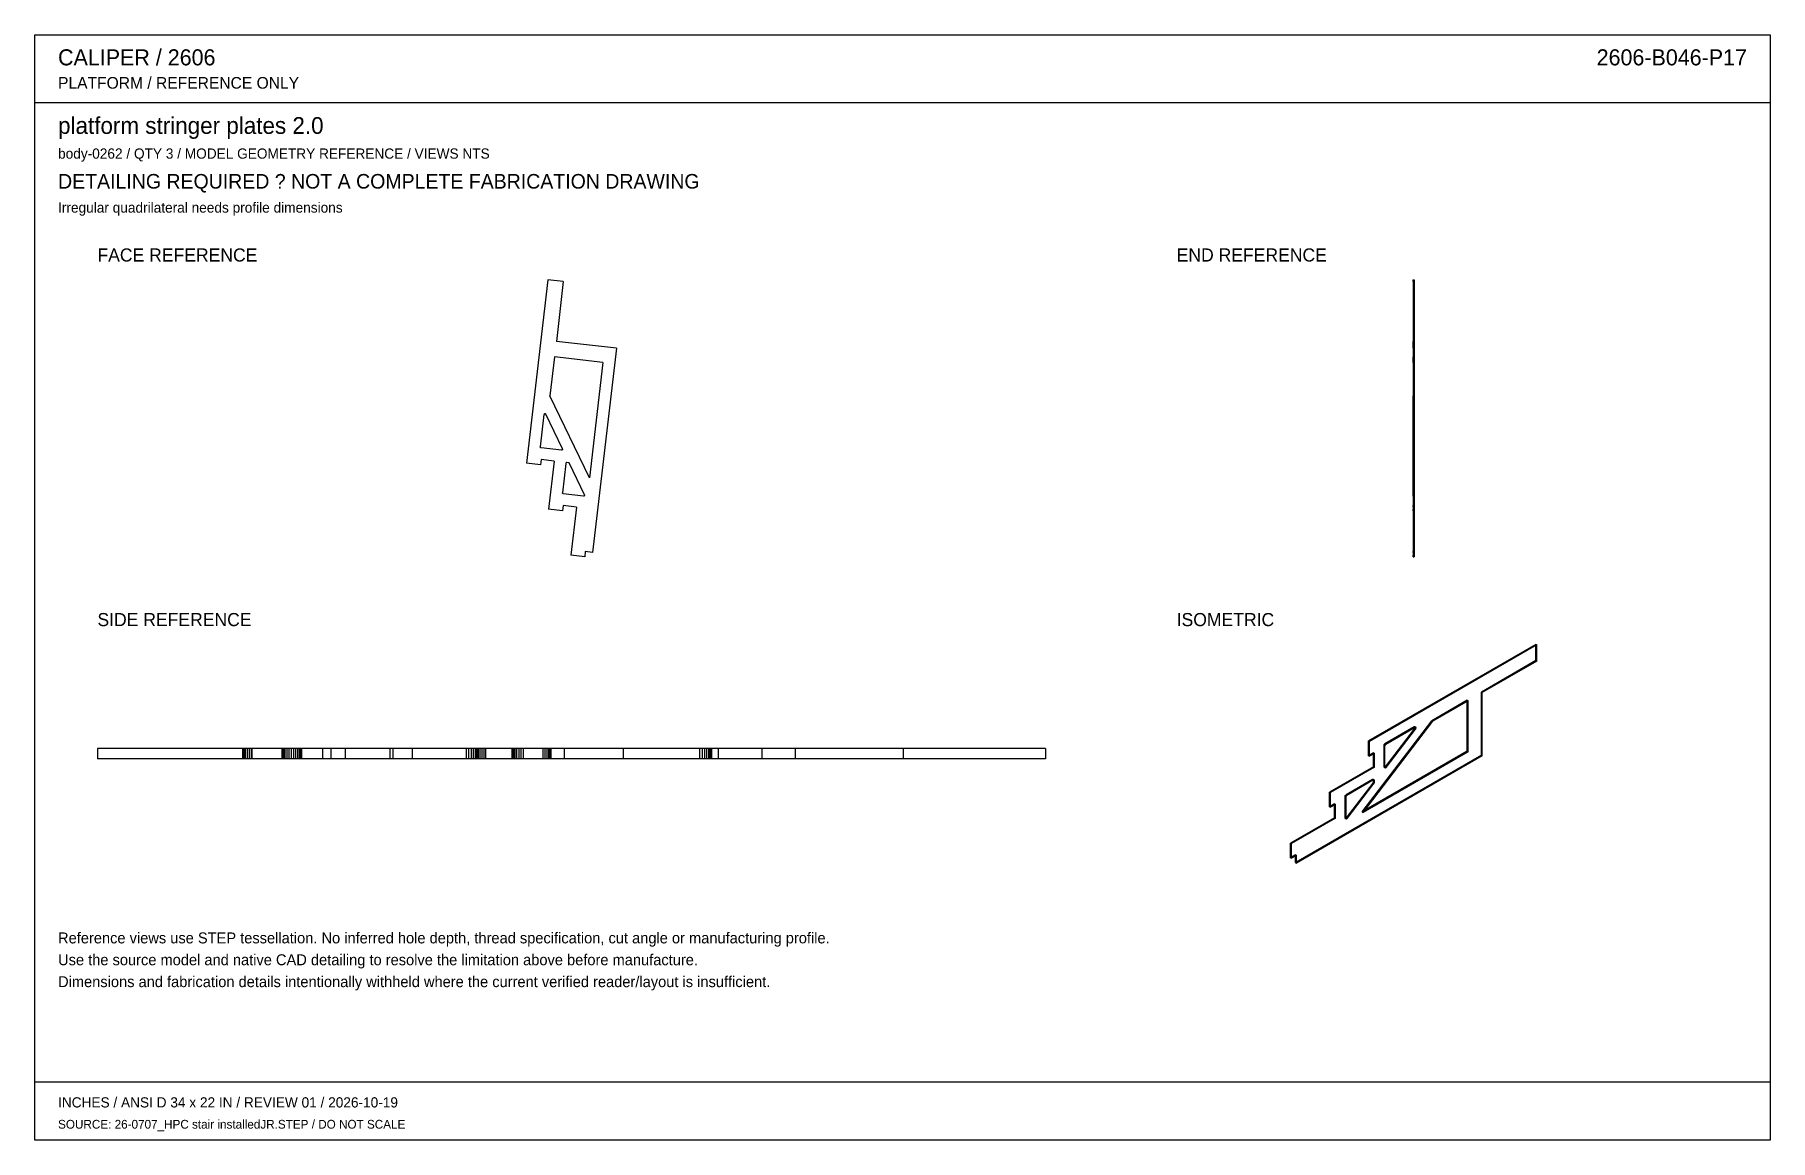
# Model space of a CAD drawing. Header units: inches. Extents: x 0.5 to 33.5, y 0.5 to 21.5.
import ezdxf
from ezdxf.enums import TextEntityAlignment as Align

# ---------------------------------------------------------------- set-up
doc = ezdxf.new("R2010")
doc.units = ezdxf.units.IN
doc.header["$MEASUREMENT"] = 0

msp = doc.modelspace()

# ---------------------------------------------------------------- linework, layer by layer
at = {"layer": 'OUTLINE'}
for p, q in [((0.472, 21.528), (33.528, 21.528)), ((0.472, 0.472), (0.472, 21.528)), ((33.528, 21.528), (33.528, 0.472)), ((0.472, 20.236), (33.528, 20.236)), ((10.245, 16.861), (9.839, 13.365)), ((10.245, 16.861), (9.839, 13.365)), ((10.539, 16.827), (10.245, 16.861)), ((10.539, 16.827), (10.245, 16.861)), ((26.727, 16.861), (26.745, 16.861)), ((26.727, 16.827), (26.727, 16.861)), ((26.727, 16.861), (26.727, 13.365)), ((26.745, 16.827), (26.745, 16.861)), ((26.745, 16.861), (26.745, 13.365)), ((10.539, 16.827), (10.407, 15.688)), ((10.539, 16.827), (10.407, 15.688)), ((26.727, 16.827), (26.745, 16.827)), ((26.727, 16.827), (26.727, 15.688)), ((26.745, 16.827), (26.745, 15.688)), ((11.55, 15.555), (10.407, 15.688)), ((11.55, 15.555), (10.407, 15.688)), ((11.55, 15.555), (11.098, 11.669)), ((11.55, 15.555), (11.098, 11.669)), ((26.727, 15.555), (26.727, 15.688)), ((26.727, 15.688), (26.745, 15.688)), ((26.727, 15.555), (26.727, 11.669)), ((26.727, 15.555), (26.745, 15.555)), ((26.745, 15.555), (26.745, 15.688)), ((26.745, 15.555), (26.745, 11.669)), ((10.372, 15.391), (10.286, 14.651)), ((10.372, 15.391), (10.286, 14.651)), ((11.293, 15.284), (10.372, 15.391)), ((11.293, 15.284), (10.372, 15.391)), ((11.293, 15.284), (11.038, 13.089)), ((11.293, 15.284), (11.038, 13.089)), ((26.727, 15.391), (26.745, 15.391)), ((26.727, 15.391), (26.727, 14.651)), ((26.727, 15.284), (26.727, 15.391)), ((26.727, 15.284), (26.727, 13.089)), ((26.727, 15.284), (26.745, 15.284)), ((26.745, 15.391), (26.745, 14.651)), ((26.745, 15.284), (26.745, 15.391)), ((26.745, 15.284), (26.745, 13.089)), ((11.038, 13.089), (10.286, 14.651)), ((11.038, 13.089), (10.286, 14.651)), ((26.727, 14.651), (26.745, 14.651)), ((26.727, 13.089), (26.727, 14.651)), ((26.745, 13.089), (26.745, 14.651)), ((10.172, 14.293), (10.101, 13.681)), ((10.172, 14.293), (10.101, 13.681)), ((10.173, 14.297), (10.172, 14.293)), ((10.173, 14.297), (10.172, 14.293)), ((10.175, 14.301), (10.173, 14.297)), ((10.175, 14.301), (10.173, 14.297)), ((10.177, 14.304), (10.175, 14.301)), ((10.177, 14.304), (10.175, 14.301)), ((10.181, 14.307), (10.177, 14.304)), ((10.181, 14.307), (10.177, 14.304)), ((10.184, 14.308), (10.181, 14.307)), ((10.184, 14.308), (10.181, 14.307)), ((10.188, 14.309), (10.184, 14.308)), ((10.188, 14.309), (10.184, 14.308)), ((10.193, 14.309), (10.188, 14.309)), ((10.193, 14.309), (10.188, 14.309)), ((10.196, 14.308), (10.193, 14.309)), ((10.196, 14.308), (10.193, 14.309)), ((10.2, 14.307), (10.196, 14.308)), ((10.2, 14.307), (10.196, 14.308)), ((10.203, 14.305), (10.2, 14.307)), ((10.203, 14.305), (10.2, 14.307)), ((10.205, 14.302), (10.203, 14.305)), ((10.205, 14.302), (10.203, 14.305)), ((10.207, 14.299), (10.205, 14.302)), ((10.207, 14.299), (10.205, 14.302)), ((10.523, 13.642), (10.207, 14.299)), ((10.523, 13.642), (10.207, 14.299)), ((26.727, 14.309), (26.745, 14.309)), ((26.727, 14.309), (26.745, 14.309)), ((26.727, 14.309), (26.727, 14.309)), ((26.727, 14.309), (26.727, 14.308)), ((26.727, 14.308), (26.727, 14.309)), ((26.727, 14.308), (26.745, 14.308)), ((26.727, 14.308), (26.727, 14.307)), ((26.727, 14.307), (26.727, 14.308)), ((26.727, 14.308), (26.745, 14.308)), ((26.727, 14.307), (26.745, 14.307)), ((26.727, 14.307), (26.727, 14.304)), ((26.727, 14.305), (26.727, 14.307)), ((26.727, 14.307), (26.745, 14.307)), ((26.727, 14.302), (26.727, 14.305)), ((26.727, 14.305), (26.745, 14.305)), ((26.727, 14.304), (26.745, 14.304)), ((26.727, 14.304), (26.727, 14.301)), ((26.727, 14.299), (26.727, 14.302)), ((26.727, 14.302), (26.745, 14.302)), ((26.727, 14.301), (26.745, 14.301)), ((26.727, 14.301), (26.727, 14.297)), ((26.727, 13.642), (26.727, 14.299)), ((26.727, 14.299), (26.745, 14.299)), ((26.727, 14.297), (26.745, 14.297)), ((26.727, 14.297), (26.727, 14.293)), ((26.727, 14.293), (26.745, 14.293)), ((26.727, 14.293), (26.727, 13.681)), ((26.745, 14.309), (26.745, 14.309)), ((26.745, 14.309), (26.745, 14.308)), ((26.745, 14.308), (26.745, 14.309)), ((26.745, 14.308), (26.745, 14.307)), ((26.745, 14.307), (26.745, 14.308)), ((26.745, 14.307), (26.745, 14.304)), ((26.745, 14.305), (26.745, 14.307)), ((26.745, 14.302), (26.745, 14.305)), ((26.745, 14.304), (26.745, 14.301)), ((26.745, 14.299), (26.745, 14.302)), ((26.745, 14.301), (26.745, 14.297)), ((26.745, 13.642), (26.745, 14.299)), ((26.745, 14.297), (26.745, 14.293)), ((26.745, 14.293), (26.745, 13.681)), ((10.101, 13.677), (10.101, 13.681)), ((10.101, 13.677), (10.101, 13.681)), ((10.102, 13.673), (10.101, 13.677)), ((10.102, 13.673), (10.101, 13.677)), ((10.104, 13.669), (10.102, 13.673)), ((10.104, 13.669), (10.102, 13.673)), ((10.106, 13.666), (10.104, 13.669)), ((10.106, 13.666), (10.104, 13.669)), ((10.109, 13.663), (10.106, 13.666)), ((10.109, 13.663), (10.106, 13.666)), ((10.113, 13.662), (10.109, 13.663)), ((10.113, 13.662), (10.109, 13.663)), ((10.117, 13.661), (10.113, 13.662)), ((10.117, 13.661), (10.113, 13.662)), ((10.504, 13.616), (10.117, 13.661)), ((10.504, 13.616), (10.117, 13.661)), ((10.509, 13.616), (10.504, 13.616)), ((10.509, 13.616), (10.504, 13.616)), ((10.513, 13.617), (10.509, 13.616)), ((10.513, 13.617), (10.509, 13.616)), ((10.517, 13.619), (10.513, 13.617)), ((10.517, 13.619), (10.513, 13.617)), ((10.52, 13.622), (10.517, 13.619)), ((10.52, 13.622), (10.517, 13.619)), ((10.523, 13.625), (10.52, 13.622)), ((10.523, 13.625), (10.52, 13.622)), ((10.525, 13.638), (10.523, 13.642)), ((10.525, 13.638), (10.523, 13.642)), ((10.525, 13.629), (10.523, 13.625)), ((10.525, 13.629), (10.523, 13.625)), ((10.525, 13.634), (10.525, 13.638)), ((10.525, 13.634), (10.525, 13.638)), ((10.525, 13.634), (10.525, 13.629)), ((10.525, 13.634), (10.525, 13.629)), ((26.727, 13.677), (26.727, 13.681)), ((26.727, 13.681), (26.745, 13.681)), ((26.727, 13.673), (26.727, 13.677)), ((26.727, 13.677), (26.745, 13.677)), ((26.727, 13.669), (26.727, 13.673)), ((26.727, 13.673), (26.745, 13.673)), ((26.727, 13.666), (26.727, 13.669)), ((26.727, 13.669), (26.745, 13.669)), ((26.727, 13.663), (26.727, 13.666)), ((26.727, 13.666), (26.745, 13.666)), ((26.727, 13.662), (26.727, 13.663)), ((26.727, 13.663), (26.745, 13.663)), ((26.727, 13.661), (26.727, 13.662)), ((26.727, 13.662), (26.745, 13.662)), ((26.727, 13.616), (26.727, 13.661)), ((26.727, 13.661), (26.745, 13.661)), ((26.727, 13.638), (26.727, 13.642)), ((26.727, 13.642), (26.745, 13.642)), ((26.727, 13.634), (26.727, 13.638)), ((26.727, 13.638), (26.745, 13.638)), ((26.727, 13.634), (26.727, 13.629)), ((26.727, 13.634), (26.745, 13.634)), ((26.727, 13.629), (26.727, 13.625)), ((26.727, 13.629), (26.745, 13.629)), ((26.727, 13.625), (26.727, 13.622)), ((26.727, 13.625), (26.745, 13.625)), ((26.727, 13.622), (26.727, 13.619)), ((26.727, 13.622), (26.745, 13.622)), ((26.727, 13.619), (26.727, 13.617)), ((26.727, 13.619), (26.745, 13.619)), ((26.727, 13.617), (26.727, 13.616)), ((26.727, 13.617), (26.745, 13.617)), ((26.727, 13.616), (26.727, 13.616)), ((26.727, 13.616), (26.745, 13.616)), ((26.727, 13.616), (26.745, 13.616)), ((26.745, 13.677), (26.745, 13.681)), ((26.745, 13.673), (26.745, 13.677)), ((26.745, 13.669), (26.745, 13.673)), ((26.745, 13.666), (26.745, 13.669)), ((26.745, 13.663), (26.745, 13.666)), ((26.745, 13.662), (26.745, 13.663)), ((26.745, 13.661), (26.745, 13.662)), ((26.745, 13.616), (26.745, 13.661)), ((26.745, 13.638), (26.745, 13.642)), ((26.745, 13.634), (26.745, 13.638)), ((26.745, 13.634), (26.745, 13.629)), ((26.745, 13.629), (26.745, 13.625)), ((26.745, 13.625), (26.745, 13.622)), ((26.745, 13.622), (26.745, 13.619)), ((26.745, 13.619), (26.745, 13.617)), ((26.745, 13.617), (26.745, 13.616)), ((26.745, 13.616), (26.745, 13.616)), ((10.105, 13.334), (9.839, 13.365)), ((10.105, 13.334), (9.839, 13.365)), ((10.117, 13.435), (10.105, 13.334)), ((10.117, 13.435), (10.105, 13.334)), ((10.367, 13.406), (10.117, 13.435)), ((10.367, 13.406), (10.117, 13.435)), ((10.367, 13.406), (10.26, 12.489)), ((10.367, 13.406), (10.26, 12.489)), ((10.587, 13.362), (10.522, 12.806)), ((10.587, 13.362), (10.522, 12.806)), ((10.588, 13.366), (10.587, 13.362)), ((10.588, 13.366), (10.587, 13.362)), ((10.59, 13.37), (10.588, 13.366)), ((10.59, 13.37), (10.588, 13.366)), ((10.592, 13.373), (10.59, 13.37)), ((10.592, 13.373), (10.59, 13.37)), ((10.596, 13.376), (10.592, 13.373)), ((10.596, 13.376), (10.592, 13.373)), ((10.599, 13.377), (10.596, 13.376)), ((10.599, 13.377), (10.596, 13.376)), ((10.603, 13.378), (10.599, 13.377)), ((10.603, 13.378), (10.599, 13.377)), ((10.608, 13.378), (10.603, 13.378)), ((10.608, 13.378), (10.603, 13.378)), ((10.643, 13.374), (10.608, 13.378)), ((10.643, 13.374), (10.608, 13.378)), ((10.646, 13.373), (10.643, 13.374)), ((10.646, 13.373), (10.643, 13.374)), ((10.65, 13.372), (10.646, 13.373)), ((10.65, 13.372), (10.646, 13.373)), ((10.653, 13.37), (10.65, 13.372)), ((10.653, 13.37), (10.65, 13.372)), ((10.656, 13.367), (10.653, 13.37)), ((10.656, 13.367), (10.653, 13.37)), ((10.657, 13.364), (10.656, 13.367)), ((10.657, 13.364), (10.656, 13.367)), ((10.945, 12.767), (10.657, 13.364)), ((10.945, 12.767), (10.657, 13.364)), ((26.727, 13.406), (26.727, 13.435)), ((26.727, 13.435), (26.727, 13.334)), ((26.727, 13.435), (26.745, 13.435)), ((26.727, 13.406), (26.745, 13.406)), ((26.727, 13.406), (26.727, 12.489)), ((26.727, 13.374), (26.727, 13.378)), ((26.727, 13.378), (26.727, 13.378)), ((26.727, 13.378), (26.727, 13.377)), ((26.727, 13.378), (26.745, 13.378)), ((26.727, 13.378), (26.745, 13.378)), ((26.727, 13.377), (26.727, 13.376)), ((26.727, 13.377), (26.745, 13.377)), ((26.727, 13.376), (26.727, 13.373)), ((26.727, 13.376), (26.745, 13.376)), ((26.727, 13.373), (26.727, 13.374)), ((26.727, 13.374), (26.745, 13.374)), ((26.727, 13.372), (26.727, 13.373)), ((26.727, 13.373), (26.727, 13.37)), ((26.727, 13.373), (26.745, 13.373)), ((26.727, 13.373), (26.745, 13.373)), ((26.727, 13.37), (26.727, 13.372)), ((26.727, 13.372), (26.745, 13.372)), ((26.727, 13.367), (26.727, 13.37)), ((26.727, 13.37), (26.727, 13.366)), ((26.727, 13.37), (26.745, 13.37)), ((26.727, 13.37), (26.745, 13.37)), ((26.727, 13.364), (26.727, 13.367)), ((26.727, 13.367), (26.745, 13.367)), ((26.727, 13.366), (26.727, 13.362)), ((26.727, 13.366), (26.745, 13.366)), ((26.727, 13.365), (26.745, 13.365)), ((26.727, 13.334), (26.727, 13.365)), ((26.727, 12.767), (26.727, 13.364)), ((26.727, 13.364), (26.745, 13.364)), ((26.727, 13.362), (26.727, 12.806)), ((26.727, 13.362), (26.745, 13.362)), ((26.727, 13.334), (26.745, 13.334)), ((26.745, 13.406), (26.745, 13.435)), ((26.745, 13.435), (26.745, 13.334)), ((26.745, 13.406), (26.745, 12.489)), ((26.745, 13.374), (26.745, 13.378)), ((26.745, 13.378), (26.745, 13.378)), ((26.745, 13.378), (26.745, 13.377)), ((26.745, 13.377), (26.745, 13.376)), ((26.745, 13.376), (26.745, 13.373)), ((26.745, 13.373), (26.745, 13.374)), ((26.745, 13.372), (26.745, 13.373)), ((26.745, 13.373), (26.745, 13.37)), ((26.745, 13.37), (26.745, 13.372)), ((26.745, 13.367), (26.745, 13.37)), ((26.745, 13.37), (26.745, 13.366)), ((26.745, 13.364), (26.745, 13.367)), ((26.745, 13.366), (26.745, 13.362)), ((26.745, 13.334), (26.745, 13.365)), ((26.745, 12.767), (26.745, 13.364)), ((26.745, 13.362), (26.745, 12.806)), ((26.727, 13.089), (26.745, 13.089)), ((10.522, 12.802), (10.522, 12.806)), ((10.522, 12.802), (10.522, 12.806)), ((10.523, 12.798), (10.522, 12.802)), ((10.523, 12.798), (10.522, 12.802)), ((10.525, 12.794), (10.523, 12.798)), ((10.525, 12.794), (10.523, 12.798)), ((10.528, 12.791), (10.525, 12.794)), ((10.528, 12.791), (10.525, 12.794)), ((10.531, 12.788), (10.528, 12.791)), ((10.531, 12.788), (10.528, 12.791)), ((10.535, 12.787), (10.531, 12.788)), ((10.535, 12.787), (10.531, 12.788)), ((10.539, 12.786), (10.535, 12.787)), ((10.539, 12.786), (10.535, 12.787)), ((10.926, 12.741), (10.539, 12.786)), ((10.926, 12.741), (10.539, 12.786)), ((10.93, 12.741), (10.926, 12.741)), ((10.93, 12.741), (10.926, 12.741)), ((10.935, 12.742), (10.93, 12.741)), ((10.935, 12.742), (10.93, 12.741)), ((10.938, 12.744), (10.935, 12.742)), ((10.938, 12.744), (10.935, 12.742)), ((10.942, 12.747), (10.938, 12.744)), ((10.942, 12.747), (10.938, 12.744)), ((10.944, 12.75), (10.942, 12.747)), ((10.944, 12.75), (10.942, 12.747)), ((10.946, 12.754), (10.944, 12.75)), ((10.946, 12.754), (10.944, 12.75)), ((10.946, 12.763), (10.945, 12.767)), ((10.946, 12.763), (10.945, 12.767)), ((10.947, 12.759), (10.946, 12.763)), ((10.947, 12.759), (10.946, 12.763)), ((10.947, 12.759), (10.946, 12.754)), ((10.947, 12.759), (10.946, 12.754)), ((26.727, 12.802), (26.727, 12.806)), ((26.727, 12.806), (26.745, 12.806)), ((26.727, 12.798), (26.727, 12.802)), ((26.727, 12.802), (26.745, 12.802)), ((26.727, 12.794), (26.727, 12.798)), ((26.727, 12.798), (26.745, 12.798)), ((26.727, 12.791), (26.727, 12.794)), ((26.727, 12.794), (26.745, 12.794)), ((26.727, 12.788), (26.727, 12.791)), ((26.727, 12.791), (26.745, 12.791)), ((26.727, 12.787), (26.727, 12.788)), ((26.727, 12.788), (26.745, 12.788)), ((26.727, 12.786), (26.727, 12.787)), ((26.727, 12.787), (26.745, 12.787)), ((26.727, 12.741), (26.727, 12.786)), ((26.727, 12.786), (26.745, 12.786)), ((26.727, 12.763), (26.727, 12.767)), ((26.727, 12.767), (26.745, 12.767)), ((26.727, 12.759), (26.727, 12.763)), ((26.727, 12.763), (26.745, 12.763)), ((26.727, 12.759), (26.727, 12.754)), ((26.727, 12.759), (26.745, 12.759)), ((26.727, 12.754), (26.727, 12.75)), ((26.727, 12.754), (26.745, 12.754)), ((26.727, 12.75), (26.727, 12.747)), ((26.727, 12.75), (26.745, 12.75)), ((26.727, 12.747), (26.727, 12.744)), ((26.727, 12.747), (26.745, 12.747)), ((26.727, 12.744), (26.727, 12.742)), ((26.727, 12.744), (26.745, 12.744)), ((26.727, 12.742), (26.727, 12.741)), ((26.727, 12.742), (26.745, 12.742)), ((26.727, 12.741), (26.727, 12.741)), ((26.727, 12.741), (26.745, 12.741)), ((26.727, 12.741), (26.745, 12.741)), ((26.745, 12.802), (26.745, 12.806)), ((26.745, 12.798), (26.745, 12.802)), ((26.745, 12.794), (26.745, 12.798)), ((26.745, 12.791), (26.745, 12.794)), ((26.745, 12.788), (26.745, 12.791)), ((26.745, 12.787), (26.745, 12.788)), ((26.745, 12.786), (26.745, 12.787)), ((26.745, 12.741), (26.745, 12.786)), ((26.745, 12.763), (26.745, 12.767)), ((26.745, 12.759), (26.745, 12.763)), ((26.745, 12.759), (26.745, 12.754)), ((26.745, 12.754), (26.745, 12.75)), ((26.745, 12.75), (26.745, 12.747)), ((26.745, 12.747), (26.745, 12.744)), ((26.745, 12.744), (26.745, 12.742)), ((26.745, 12.742), (26.745, 12.741)), ((26.745, 12.741), (26.745, 12.741)), ((10.526, 12.458), (10.26, 12.489)), ((10.526, 12.458), (10.26, 12.489)), ((10.538, 12.56), (10.526, 12.458)), ((10.538, 12.56), (10.526, 12.458)), ((10.788, 12.531), (10.538, 12.56)), ((10.788, 12.531), (10.538, 12.56)), ((10.788, 12.531), (10.681, 11.614)), ((10.788, 12.531), (10.681, 11.614)), ((26.727, 12.531), (26.727, 12.56)), ((26.727, 12.56), (26.727, 12.458)), ((26.727, 12.56), (26.745, 12.56)), ((26.727, 12.531), (26.745, 12.531)), ((26.727, 12.531), (26.727, 11.614)), ((26.727, 12.489), (26.745, 12.489)), ((26.727, 12.458), (26.727, 12.489)), ((26.727, 12.458), (26.745, 12.458)), ((26.745, 12.531), (26.745, 12.56)), ((26.745, 12.56), (26.745, 12.458)), ((26.745, 12.531), (26.745, 11.614)), ((26.745, 12.458), (26.745, 12.489)), ((10.948, 11.583), (10.681, 11.614)), ((10.948, 11.583), (10.681, 11.614)), ((10.959, 11.685), (10.948, 11.583)), ((10.959, 11.685), (10.948, 11.583)), ((11.098, 11.669), (10.959, 11.685)), ((11.098, 11.669), (10.959, 11.685)), ((26.727, 11.669), (26.727, 11.685)), ((26.727, 11.685), (26.727, 11.583)), ((26.727, 11.685), (26.745, 11.685)), ((26.727, 11.669), (26.745, 11.669)), ((26.727, 11.614), (26.745, 11.614)), ((26.727, 11.583), (26.727, 11.614)), ((26.727, 11.583), (26.745, 11.583)), ((26.745, 11.669), (26.745, 11.685)), ((26.745, 11.685), (26.745, 11.583)), ((26.745, 11.583), (26.745, 11.614)), ((29.064, 9.917), (25.877, 8.077)), ((29.064, 9.917), (29.081, 9.907)), ((29.064, 9.607), (29.064, 9.917)), ((29.081, 9.907), (25.894, 8.067)), ((29.064, 9.607), (28.026, 9.008)), ((29.081, 9.598), (28.043, 8.998)), ((29.064, 9.607), (29.081, 9.598)), ((29.081, 9.598), (29.081, 9.907)), ((28.026, 7.804), (28.026, 9.008)), ((28.026, 9.008), (28.043, 8.998)), ((28.043, 7.795), (28.043, 8.998)), ((27.755, 8.852), (27.081, 8.462)), ((27.772, 8.842), (27.098, 8.453)), ((27.755, 8.852), (27.772, 8.842)), ((27.755, 7.882), (27.755, 8.852)), ((27.772, 7.873), (27.772, 8.842)), ((25.755, 6.727), (27.081, 8.462)), ((25.772, 6.718), (27.098, 8.453)), ((26.747, 8.345), (26.189, 8.023)), ((26.199, 7.585), (26.756, 8.314)), ((26.764, 8.335), (26.206, 8.013)), ((26.215, 7.575), (26.773, 8.304)), ((26.751, 8.347), (26.747, 8.345)), ((26.747, 8.345), (26.764, 8.335)), ((26.751, 8.347), (26.767, 8.337)), ((26.754, 8.347), (26.751, 8.347)), ((26.757, 8.347), (26.754, 8.347)), ((26.754, 8.347), (26.771, 8.337)), ((26.756, 8.314), (26.759, 8.318)), ((26.756, 8.314), (26.773, 8.304)), ((26.757, 8.347), (26.774, 8.337)), ((26.76, 8.345), (26.757, 8.347)), ((26.759, 8.318), (26.761, 8.322)), ((26.759, 8.318), (26.775, 8.308)), ((26.76, 8.345), (26.777, 8.335)), ((26.762, 8.343), (26.76, 8.345)), ((26.761, 8.322), (26.762, 8.327)), ((26.761, 8.322), (26.778, 8.313)), ((26.762, 8.343), (26.779, 8.333)), ((26.763, 8.339), (26.762, 8.343)), ((26.762, 8.327), (26.763, 8.331)), ((26.762, 8.327), (26.779, 8.317)), ((26.763, 8.339), (26.78, 8.329)), ((26.764, 8.335), (26.763, 8.339)), ((26.763, 8.331), (26.764, 8.335)), ((26.763, 8.331), (26.78, 8.321)), ((26.767, 8.337), (26.764, 8.335)), ((26.764, 8.335), (26.781, 8.325)), ((26.771, 8.337), (26.767, 8.337)), ((26.774, 8.337), (26.771, 8.337)), ((26.773, 8.304), (26.775, 8.308)), ((26.777, 8.335), (26.774, 8.337)), ((26.775, 8.308), (26.778, 8.313)), ((26.779, 8.333), (26.777, 8.335)), ((26.778, 8.313), (26.779, 8.317)), ((26.78, 8.329), (26.779, 8.333)), ((26.779, 8.317), (26.78, 8.321)), ((26.781, 8.325), (26.78, 8.329)), ((26.78, 8.321), (26.781, 8.325)), ((27.081, 8.462), (27.098, 8.453)), ((25.877, 8.077), (25.894, 8.067)), ((25.877, 7.797), (25.877, 8.077)), ((25.894, 7.787), (25.894, 8.067)), ((26.173, 7.998), (26.174, 8.003)), ((26.173, 7.994), (26.173, 7.998)), ((26.173, 7.998), (26.19, 7.989)), ((26.173, 7.586), (26.173, 7.994)), ((26.173, 7.994), (26.189, 7.984)), ((26.174, 8.003), (26.176, 8.008)), ((26.174, 8.003), (26.191, 7.994)), ((26.176, 8.008), (26.179, 8.013)), ((26.176, 8.008), (26.193, 7.998)), ((26.179, 8.013), (26.182, 8.017)), ((26.179, 8.013), (26.196, 8.003)), ((26.182, 8.017), (26.186, 8.02)), ((26.182, 8.017), (26.199, 8.007)), ((26.186, 8.02), (26.189, 8.023)), ((26.186, 8.02), (26.203, 8.011)), ((26.189, 8.023), (26.206, 8.013)), ((26.189, 7.984), (26.19, 7.989)), ((26.189, 7.577), (26.189, 7.984)), ((26.19, 7.989), (26.191, 7.994)), ((26.191, 7.994), (26.193, 7.998)), ((26.193, 7.998), (26.196, 8.003)), ((26.196, 8.003), (26.199, 8.007)), ((26.199, 8.007), (26.203, 8.011)), ((26.203, 8.011), (26.206, 8.013)), ((1.667, 7.932), (1.667, 7.735)), ((4.474, 7.932), (1.667, 7.932)), ((5.956, 7.932), (1.667, 7.932)), ((4.474, 7.735), (1.667, 7.735)), ((5.956, 7.735), (1.667, 7.735)), ((5.182, 7.932), (4.432, 7.932)), ((4.432, 7.932), (4.432, 7.932)), ((4.442, 7.932), (4.432, 7.932)), ((4.432, 7.932), (4.432, 7.735)), ((4.432, 7.932), (4.432, 7.735)), ((5.182, 7.735), (4.432, 7.735)), ((4.432, 7.735), (4.432, 7.735)), ((4.442, 7.735), (4.432, 7.735)), ((4.461, 7.932), (4.442, 7.932)), ((4.442, 7.932), (4.442, 7.735)), ((4.461, 7.735), (4.442, 7.735)), ((4.488, 7.932), (4.461, 7.932)), ((4.461, 7.932), (4.461, 7.735)), ((4.488, 7.735), (4.461, 7.735)), ((4.474, 7.932), (4.474, 7.735)), ((4.599, 7.932), (4.474, 7.932)), ((4.599, 7.735), (4.474, 7.735)), ((4.522, 7.932), (4.488, 7.932)), ((4.488, 7.932), (4.488, 7.735)), ((4.522, 7.735), (4.488, 7.735)), ((4.562, 7.932), (4.522, 7.932)), ((4.522, 7.932), (4.522, 7.735)), ((4.562, 7.735), (4.522, 7.735)), ((4.605, 7.932), (4.562, 7.932)), ((4.562, 7.932), (4.562, 7.735)), ((4.605, 7.735), (4.562, 7.735)), ((7.237, 7.932), (4.599, 7.932)), ((4.599, 7.932), (4.599, 7.735)), ((7.237, 7.735), (4.599, 7.735)), ((8.69, 7.932), (4.605, 7.932)), ((4.605, 7.932), (4.605, 7.735)), ((8.69, 7.735), (4.605, 7.735)), ((5.182, 7.932), (5.182, 7.735)), ((5.192, 7.932), (5.182, 7.932)), ((5.192, 7.735), (5.182, 7.735)), ((5.192, 7.932), (5.192, 7.735)), ((5.212, 7.932), (5.192, 7.932)), ((5.212, 7.735), (5.192, 7.735)), ((5.239, 7.932), (5.212, 7.932)), ((5.212, 7.932), (5.212, 7.735)), ((5.239, 7.735), (5.212, 7.735)), ((5.239, 7.932), (5.239, 7.735)), ((5.274, 7.932), (5.239, 7.932)), ((5.274, 7.735), (5.239, 7.735)), ((5.274, 7.932), (5.274, 7.735)), ((5.314, 7.932), (5.274, 7.932)), ((5.314, 7.735), (5.274, 7.735)), ((5.314, 7.932), (5.314, 7.735)), ((5.357, 7.932), (5.314, 7.932)), ((5.357, 7.735), (5.314, 7.735)), ((5.357, 7.932), (5.357, 7.735)), ((5.401, 7.932), (5.357, 7.932)), ((5.401, 7.735), (5.357, 7.735)), ((5.401, 7.932), (5.401, 7.735)), ((5.439, 7.932), (5.401, 7.932)), ((5.439, 7.735), (5.401, 7.735)), ((5.475, 7.932), (5.439, 7.932)), ((5.439, 7.932), (5.439, 7.735)), ((5.475, 7.735), (5.439, 7.735)), ((5.508, 7.932), (5.475, 7.932)), ((5.475, 7.932), (5.475, 7.735)), ((5.508, 7.735), (5.475, 7.735)), ((5.534, 7.932), (5.508, 7.932)), ((5.508, 7.932), (5.508, 7.735)), ((5.534, 7.735), (5.508, 7.735)), ((5.555, 7.932), (5.534, 7.932)), ((5.534, 7.932), (5.534, 7.735)), ((5.555, 7.735), (5.534, 7.735)), ((8.89, 7.932), (5.555, 7.932)), ((5.555, 7.932), (5.555, 7.735)), ((8.89, 7.735), (5.555, 7.735)), ((5.956, 7.932), (5.956, 7.735)), ((9.057, 7.932), (5.956, 7.932)), ((9.057, 7.735), (5.956, 7.735)), ((6.112, 7.932), (6.112, 7.735)), ((8.919, 7.932), (6.112, 7.932)), ((7.237, 7.932), (6.112, 7.932)), ((8.919, 7.735), (6.112, 7.735)), ((7.237, 7.735), (6.112, 7.735)), ((6.387, 7.932), (6.387, 7.735)), ((7.295, 7.932), (6.387, 7.932)), ((14.321, 7.932), (6.387, 7.932)), ((7.295, 7.735), (6.387, 7.735)), ((14.321, 7.735), (6.387, 7.735)), ((7.237, 7.932), (7.237, 7.735)), ((7.295, 7.932), (7.295, 7.735)), ((17.013, 7.932), (7.295, 7.932)), ((17.013, 7.735), (7.295, 7.735)), ((9.057, 7.932), (7.659, 7.932)), ((19.722, 7.932), (7.659, 7.932)), ((7.659, 7.932), (7.659, 7.735)), ((9.057, 7.735), (7.659, 7.735)), ((19.722, 7.735), (7.659, 7.735)), ((8.737, 7.932), (8.69, 7.932)), ((8.69, 7.932), (8.69, 7.735)), ((8.737, 7.735), (8.69, 7.735)), ((8.782, 7.932), (8.737, 7.932)), ((8.737, 7.932), (8.737, 7.735)), ((8.782, 7.735), (8.737, 7.735)), ((8.823, 7.932), (8.782, 7.932)), ((8.782, 7.932), (8.782, 7.735)), ((8.823, 7.735), (8.782, 7.735)), ((8.858, 7.932), (8.823, 7.932)), ((8.823, 7.932), (8.823, 7.735)), ((8.858, 7.735), (8.823, 7.735)), ((8.885, 7.932), (8.858, 7.932)), ((8.858, 7.932), (8.858, 7.735)), ((8.885, 7.735), (8.858, 7.735)), ((9.559, 7.932), (8.878, 7.932)), ((8.878, 7.932), (8.878, 7.932)), ((8.887, 7.932), (8.878, 7.932)), ((8.878, 7.932), (8.878, 7.735)), ((8.878, 7.932), (8.878, 7.735)), ((9.559, 7.735), (8.878, 7.735)), ((8.878, 7.735), (8.878, 7.735)), ((8.887, 7.735), (8.878, 7.735)), ((8.903, 7.932), (8.885, 7.932)), ((8.885, 7.932), (8.885, 7.735)), ((8.903, 7.735), (8.885, 7.735)), ((8.906, 7.932), (8.887, 7.932)), ((8.887, 7.932), (8.887, 7.735)), ((8.906, 7.735), (8.887, 7.735)), ((8.905, 7.932), (8.89, 7.932)), ((8.89, 7.932), (8.89, 7.735)), ((8.905, 7.735), (8.89, 7.735)), ((8.909, 7.932), (8.903, 7.932)), ((8.903, 7.932), (8.903, 7.735)), ((8.909, 7.735), (8.903, 7.735)), ((8.909, 7.932), (8.905, 7.932)), ((8.905, 7.932), (8.905, 7.735)), ((8.909, 7.735), (8.905, 7.735)), ((8.933, 7.932), (8.906, 7.932)), ((8.906, 7.932), (8.906, 7.735)), ((8.933, 7.735), (8.906, 7.735)), ((8.909, 7.932), (8.909, 7.735)), ((8.919, 7.932), (8.919, 7.735)), ((9.044, 7.932), (8.919, 7.932)), ((9.044, 7.735), (8.919, 7.735)), ((8.968, 7.932), (8.933, 7.932)), ((8.933, 7.932), (8.933, 7.735)), ((8.968, 7.735), (8.933, 7.735)), ((9.007, 7.932), (8.968, 7.932)), ((8.968, 7.932), (8.968, 7.735)), ((9.007, 7.735), (8.968, 7.735)), ((9.05, 7.932), (9.007, 7.932)), ((9.007, 7.932), (9.007, 7.735)), ((9.05, 7.735), (9.007, 7.735)), ((11.682, 7.932), (9.044, 7.932)), ((9.044, 7.932), (9.044, 7.735)), ((11.682, 7.735), (9.044, 7.735)), ((13.135, 7.932), (9.05, 7.932)), ((9.05, 7.932), (9.05, 7.735)), ((13.135, 7.735), (9.05, 7.735)), ((9.057, 7.932), (9.057, 7.735)), ((9.569, 7.932), (9.559, 7.932)), ((9.559, 7.932), (9.559, 7.735)), ((9.569, 7.735), (9.559, 7.735)), ((9.589, 7.932), (9.569, 7.932)), ((9.569, 7.932), (9.569, 7.735)), ((9.589, 7.735), (9.569, 7.735)), ((9.616, 7.932), (9.589, 7.932)), ((9.589, 7.932), (9.589, 7.735)), ((9.616, 7.735), (9.589, 7.735)), ((9.651, 7.932), (9.616, 7.932)), ((9.616, 7.932), (9.616, 7.735)), ((9.651, 7.735), (9.616, 7.735)), ((9.691, 7.932), (9.651, 7.932)), ((9.651, 7.932), (9.651, 7.735)), ((9.691, 7.735), (9.651, 7.735)), ((9.734, 7.932), (9.691, 7.932)), ((9.691, 7.932), (9.691, 7.735)), ((9.734, 7.735), (9.691, 7.735)), ((9.778, 7.932), (9.734, 7.932)), ((9.734, 7.932), (9.734, 7.735)), ((9.778, 7.735), (9.734, 7.735)), ((10.15, 7.932), (9.778, 7.932)), ((9.778, 7.932), (9.778, 7.735)), ((10.15, 7.735), (9.778, 7.735)), ((10.189, 7.932), (10.15, 7.932)), ((10.15, 7.932), (10.15, 7.735)), ((10.189, 7.735), (10.15, 7.735)), ((10.225, 7.932), (10.189, 7.932)), ((10.189, 7.932), (10.189, 7.735)), ((10.225, 7.735), (10.189, 7.735)), ((10.257, 7.932), (10.225, 7.932)), ((10.225, 7.932), (10.225, 7.735)), ((10.257, 7.735), (10.225, 7.735)), ((10.284, 7.932), (10.257, 7.932)), ((10.257, 7.932), (10.257, 7.735)), ((10.284, 7.735), (10.257, 7.735)), ((10.304, 7.932), (10.284, 7.932)), ((10.284, 7.932), (10.284, 7.735)), ((10.304, 7.735), (10.284, 7.735)), ((13.335, 7.932), (10.304, 7.932)), ((10.304, 7.932), (10.304, 7.735)), ((13.335, 7.735), (10.304, 7.735)), ((10.557, 7.932), (10.557, 7.735)), ((13.365, 7.932), (10.557, 7.932)), ((11.682, 7.932), (10.557, 7.932)), ((13.365, 7.735), (10.557, 7.735)), ((11.682, 7.735), (10.557, 7.735)), ((11.682, 7.932), (11.682, 7.735)), ((13.182, 7.932), (13.135, 7.932)), ((13.135, 7.932), (13.135, 7.735)), ((13.182, 7.735), (13.135, 7.735)), ((13.227, 7.932), (13.182, 7.932)), ((13.182, 7.932), (13.182, 7.735)), ((13.227, 7.735), (13.182, 7.735)), ((13.269, 7.932), (13.227, 7.932)), ((13.227, 7.932), (13.227, 7.735)), ((13.269, 7.735), (13.227, 7.735)), ((13.304, 7.932), (13.269, 7.932)), ((13.269, 7.932), (13.269, 7.735)), ((13.304, 7.735), (13.269, 7.735)), ((13.331, 7.932), (13.304, 7.932)), ((13.304, 7.932), (13.304, 7.735)), ((13.331, 7.735), (13.304, 7.735)), ((13.348, 7.932), (13.331, 7.932)), ((13.331, 7.932), (13.331, 7.735)), ((13.348, 7.735), (13.331, 7.735)), ((13.351, 7.932), (13.335, 7.932)), ((13.335, 7.932), (13.335, 7.735)), ((13.351, 7.735), (13.335, 7.735)), ((13.355, 7.932), (13.348, 7.932)), ((13.348, 7.932), (13.348, 7.735)), ((13.355, 7.735), (13.348, 7.735)), ((13.355, 7.932), (13.351, 7.932)), ((13.351, 7.932), (13.351, 7.735)), ((13.355, 7.735), (13.351, 7.735)), ((13.355, 7.932), (13.355, 7.735)), ((13.365, 7.932), (13.365, 7.735)), ((13.49, 7.932), (13.365, 7.932)), ((13.49, 7.735), (13.365, 7.735)), ((14.955, 7.932), (13.49, 7.932)), ((13.49, 7.932), (13.49, 7.735)), ((14.955, 7.735), (13.49, 7.735)), ((17.013, 7.932), (14.321, 7.932)), ((14.321, 7.932), (14.321, 7.735)), ((17.013, 7.735), (14.321, 7.735)), ((14.955, 7.932), (14.955, 7.735)), ((19.722, 7.932), (14.955, 7.932)), ((19.722, 7.735), (14.955, 7.735)), ((17.013, 7.932), (17.013, 7.735)), ((19.722, 7.932), (19.722, 7.735)), ((28.026, 7.804), (24.484, 5.76)), ((28.043, 7.795), (24.501, 5.75)), ((27.755, 7.882), (25.755, 6.727)), ((27.772, 7.873), (25.772, 6.718)), ((25.97, 7.85), (25.877, 7.797)), ((25.877, 7.797), (25.894, 7.787)), ((25.987, 7.841), (25.894, 7.787)), ((25.97, 7.587), (25.97, 7.85)), ((25.97, 7.85), (25.987, 7.841)), ((25.987, 7.577), (25.987, 7.841)), ((27.755, 7.882), (27.772, 7.873)), ((28.026, 7.804), (28.043, 7.795)), ((25.97, 7.587), (25.134, 7.105)), ((25.987, 7.577), (25.151, 7.095)), ((25.953, 7.343), (25.447, 7.051)), ((25.456, 6.613), (25.962, 7.275)), ((25.97, 7.334), (25.463, 7.041)), ((25.957, 7.345), (25.953, 7.343)), ((25.953, 7.343), (25.97, 7.334)), ((25.96, 7.346), (25.957, 7.345)), ((25.957, 7.345), (25.974, 7.335)), ((25.964, 7.345), (25.96, 7.346)), ((25.96, 7.346), (25.977, 7.336)), ((25.962, 7.275), (25.965, 7.279)), ((25.962, 7.275), (25.979, 7.266)), ((25.966, 7.344), (25.964, 7.345)), ((25.964, 7.345), (25.981, 7.335)), ((25.965, 7.279), (25.967, 7.284)), ((25.965, 7.279), (25.982, 7.27)), ((25.968, 7.341), (25.966, 7.344)), ((25.966, 7.344), (25.983, 7.334)), ((25.967, 7.284), (25.969, 7.288)), ((25.967, 7.284), (25.984, 7.274)), ((25.97, 7.338), (25.968, 7.341)), ((25.968, 7.341), (25.985, 7.331)), ((25.969, 7.288), (25.97, 7.292)), ((25.969, 7.288), (25.986, 7.278)), ((25.97, 7.587), (25.987, 7.577)), ((25.97, 7.334), (25.97, 7.338)), ((25.97, 7.338), (25.986, 7.328)), ((25.974, 7.335), (25.97, 7.334)), ((25.97, 7.296), (25.97, 7.334)), ((25.97, 7.334), (25.987, 7.324)), ((25.97, 7.292), (25.97, 7.296)), ((25.97, 7.296), (25.987, 7.287)), ((25.97, 7.292), (25.987, 7.283)), ((25.977, 7.336), (25.974, 7.335)), ((25.981, 7.335), (25.977, 7.336)), ((25.983, 7.334), (25.981, 7.335)), ((25.982, 7.27), (25.984, 7.274)), ((25.985, 7.331), (25.983, 7.334)), ((25.984, 7.274), (25.986, 7.278)), ((25.986, 7.328), (25.985, 7.331)), ((25.987, 7.324), (25.986, 7.328)), ((25.986, 7.278), (25.987, 7.283)), ((25.987, 7.287), (25.987, 7.324)), ((25.987, 7.283), (25.987, 7.287)), ((26.173, 7.582), (26.173, 7.586)), ((26.173, 7.586), (26.189, 7.577)), ((26.174, 7.578), (26.173, 7.582)), ((26.173, 7.582), (26.19, 7.572)), ((26.177, 7.576), (26.174, 7.578)), ((26.174, 7.578), (26.191, 7.569)), ((26.18, 7.575), (26.177, 7.576)), ((26.177, 7.576), (26.194, 7.566)), ((26.183, 7.574), (26.18, 7.575)), ((26.18, 7.575), (26.197, 7.565)), ((26.187, 7.575), (26.183, 7.574)), ((26.183, 7.574), (26.2, 7.565)), ((26.191, 7.578), (26.187, 7.575)), ((26.187, 7.575), (26.204, 7.566)), ((26.19, 7.572), (26.189, 7.577)), ((26.191, 7.569), (26.19, 7.572)), ((26.191, 7.578), (26.195, 7.581)), ((26.191, 7.578), (26.208, 7.568)), ((26.194, 7.566), (26.191, 7.569)), ((26.197, 7.565), (26.194, 7.566)), ((26.195, 7.581), (26.199, 7.585)), ((26.195, 7.581), (26.212, 7.571)), ((26.2, 7.565), (26.197, 7.565)), ((26.199, 7.585), (26.215, 7.575)), ((26.204, 7.566), (26.2, 7.565)), ((26.208, 7.568), (26.204, 7.566)), ((26.208, 7.568), (26.212, 7.571)), ((26.212, 7.571), (26.215, 7.575)), ((25.134, 7.105), (25.151, 7.095)), ((25.134, 6.825), (25.134, 7.105)), ((25.151, 6.815), (25.151, 7.095)), ((25.43, 7.026), (25.431, 7.031)), ((25.43, 7.022), (25.43, 7.026)), ((25.43, 7.026), (25.447, 7.017)), ((25.43, 6.614), (25.43, 7.022)), ((25.43, 7.022), (25.447, 7.012)), ((25.431, 7.031), (25.433, 7.036)), ((25.431, 7.031), (25.448, 7.021)), ((25.433, 7.036), (25.436, 7.041)), ((25.433, 7.036), (25.45, 7.026)), ((25.436, 7.041), (25.439, 7.045)), ((25.436, 7.041), (25.453, 7.031)), ((25.439, 7.045), (25.443, 7.048)), ((25.439, 7.045), (25.456, 7.035)), ((25.443, 7.048), (25.447, 7.051)), ((25.443, 7.048), (25.46, 7.039)), ((25.447, 7.051), (25.463, 7.041)), ((25.447, 7.017), (25.448, 7.021)), ((25.447, 7.012), (25.447, 7.017)), ((25.447, 6.604), (25.447, 7.012)), ((25.448, 7.021), (25.45, 7.026)), ((25.45, 7.026), (25.453, 7.031)), ((25.453, 7.031), (25.456, 7.035)), ((25.456, 7.035), (25.46, 7.039)), ((25.46, 7.039), (25.463, 7.041)), ((25.472, 6.603), (25.979, 7.266)), ((25.979, 7.266), (25.982, 7.27)), ((25.227, 6.615), (24.391, 6.132)), ((25.227, 6.878), (25.134, 6.825)), ((25.134, 6.825), (25.151, 6.815)), ((25.244, 6.868), (25.151, 6.815)), ((25.227, 6.615), (25.227, 6.878)), ((25.227, 6.878), (25.244, 6.868)), ((25.227, 6.615), (25.244, 6.605)), ((25.244, 6.605), (25.244, 6.868)), ((25.43, 6.61), (25.43, 6.614)), ((25.43, 6.614), (25.447, 6.604)), ((25.452, 6.609), (25.456, 6.613)), ((25.456, 6.613), (25.472, 6.603)), ((25.755, 6.727), (25.772, 6.718)), ((25.244, 6.605), (24.408, 6.123)), ((25.432, 6.606), (25.43, 6.61)), ((25.43, 6.61), (25.447, 6.6)), ((25.434, 6.604), (25.432, 6.606)), ((25.432, 6.606), (25.448, 6.597)), ((25.437, 6.602), (25.434, 6.604)), ((25.434, 6.604), (25.451, 6.594)), ((25.44, 6.602), (25.437, 6.602)), ((25.437, 6.602), (25.454, 6.593)), ((25.444, 6.603), (25.44, 6.602)), ((25.44, 6.602), (25.457, 6.592)), ((25.448, 6.605), (25.444, 6.603)), ((25.444, 6.603), (25.461, 6.593)), ((25.447, 6.6), (25.447, 6.604)), ((25.448, 6.597), (25.447, 6.6)), ((25.448, 6.605), (25.452, 6.609)), ((25.448, 6.605), (25.465, 6.596)), ((25.451, 6.594), (25.448, 6.597)), ((25.454, 6.593), (25.451, 6.594)), ((25.452, 6.609), (25.469, 6.599)), ((25.457, 6.592), (25.454, 6.593)), ((25.461, 6.593), (25.457, 6.592)), ((25.465, 6.596), (25.461, 6.593)), ((25.465, 6.596), (25.469, 6.599)), ((25.469, 6.599), (25.472, 6.603)), ((24.391, 6.132), (24.408, 6.123)), ((24.391, 5.852), (24.391, 6.132)), ((24.408, 5.843), (24.408, 6.123)), ((24.484, 5.906), (24.391, 5.852)), ((24.391, 5.852), (24.408, 5.843)), ((24.501, 5.896), (24.408, 5.843)), ((24.484, 5.76), (24.484, 5.906)), ((24.484, 5.906), (24.501, 5.896)), ((24.484, 5.76), (24.501, 5.75)), ((24.501, 5.75), (24.501, 5.896)), ((0.472, 1.583), (33.528, 1.583)), ((33.528, 0.472), (0.472, 0.472))]:
    msp.add_line(p, q, dxfattribs=at)

# ---------------------------------------------------------------- texts
at = {"layer": 'ANNOTATION'}
for s, height, p in [('CALIPER / 2606', 0.30556, (0.917, 20.944)), ('PLATFORM / REFERENCE ONLY', 0.22222, (0.917, 20.5)), ('platform stringer plates 2.0', 0.31944, (0.917, 19.639)), ('body-0262 / QTY 3 / MODEL GEOMETRY REFERENCE / VIEWS NTS', 0.19444, (0.917, 19.167)), ('DETAILING REQUIRED ? NOT A COMPLETE FABRICATION DRAWING', 0.27778, (0.917, 18.597)), ('Irregular quadrilateral needs profile dimensions', 0.19444, (0.917, 18.139)), ('FACE REFERENCE', 0.25, (1.667, 17.208)), ('END REFERENCE', 0.25, (22.222, 17.208)), ('SIDE REFERENCE', 0.25, (1.667, 10.264)), ('ISOMETRIC', 0.25, (22.222, 10.264)), ('Reference views use STEP tessellation. No inferred hole depth, thread specification, cut angle or manufacturing profile.', 0.208333, (0.917, 4.222)), ('Use the source model and native CAD detailing to resolve the limitation above before manufacture.', 0.20833, (0.917, 3.806)), ('Dimensions and fabrication details intentionally withheld where the current verified reader/layout is insufficient.', 0.208333, (0.917, 3.389)), ('INCHES / ANSI D 34 x 22 IN / REVIEW 01 / 2026-10-19', 0.19444, (0.917, 1.097)), ('SOURCE: 26-0707_HPC stair installedJR.STEP / DO NOT SCALE', 0.16667, (0.917, 0.694))]:
    msp.add_text(s, height=height, dxfattribs=at).set_placement(p)
msp.add_text('2606-B046-P17', height=0.30556, dxfattribs=at).set_placement((33.083, 20.944), align=Align.RIGHT)

doc.saveas('drawing.dxf')
